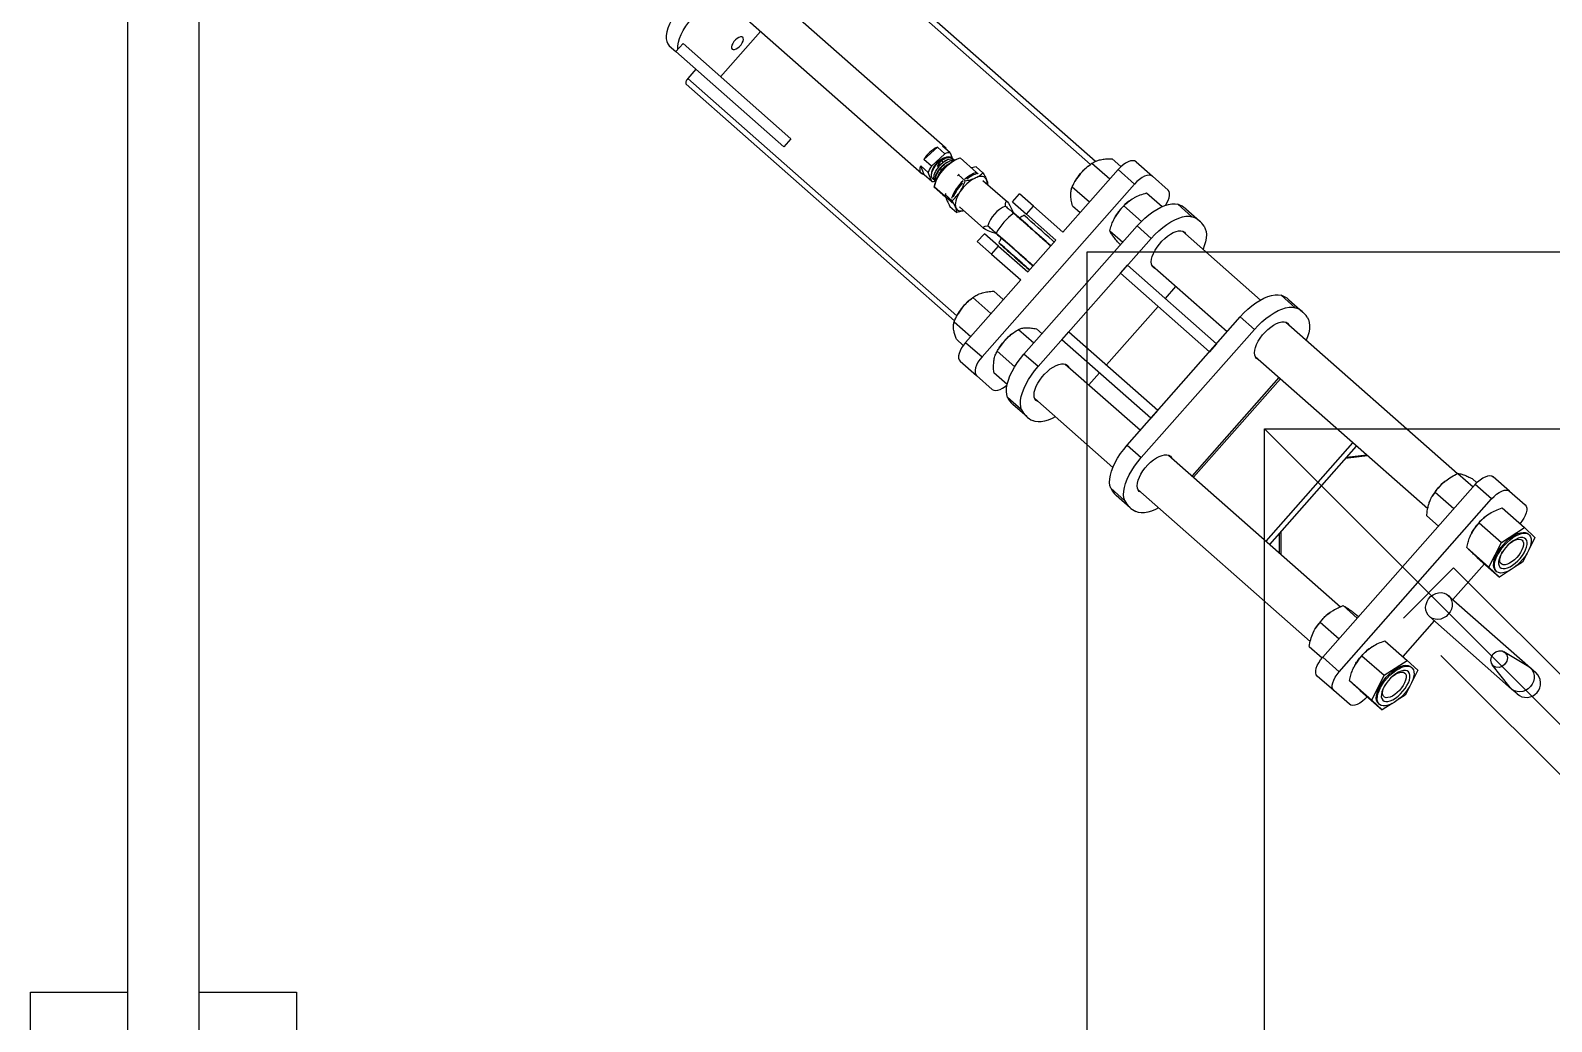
# Model space of a CAD drawing. Header units: millimetres. Extents: x 163705 to 1616509, y 81827 to 302547.
# Drawn here: x 223664 to 224522, y 154248 to 154808 of the extents above; entities that cross this region are included whole.
import ezdxf

# ---------------------------------------------------------------- set-up
doc = ezdxf.new("R2010")
doc.units = ezdxf.units.MM
doc.header["$LTSCALE"] = 10
doc.linetypes.add('ACAD_ISO02W100', pattern=[15, 12, -3])
doc.layers.add('1-虚线', color=8, linetype='ACAD_ISO02W100', lineweight=0)

# ---------------------------------------------------------------- blocks, each defined once
blk = doc.blocks.new('A$C82a19015')
blk.add_lwpolyline([(80, 55), (80, 0), (0, 0), (0, 150), (80, 150), (80, 95)])
blk.add_lwpolyline([(20, 95), (1020, 95), (1020, 55), (20, 55)], close=True)
blk = doc.blocks.new('G$C2612153E')
at = {"lineweight": 25}
for p, q in [((3844.08, 6179.88), (3840.74, 6176.1)), ((3688.85, 6018.99), (3822.35, 6170.36)), ((3691.63, 6017.6), (3825.53, 6169.44)), ((3840.74, 6176.1), (3787.03, 6115.2)), ((3845.24, 6172.13), (3791.53, 6111.23)), ((3830.78, 6164.81), (3825.53, 6169.44)), ((3845.24, 6172.13), (3840.74, 6176.1)), ((3852.03, 6128.43), (3826.53, 6150.92)), ((3771.83, 6037.48), (3861.2, 6138.83)), ((3876.2, 6125.6), (3786.83, 6024.25)), ((3791.53, 6111.23), (3787.03, 6115.2)), ((3777.13, 5942.2), (3911.03, 6094.03)), ((3778.77, 5939.52), (3912.35, 6090.99)), ((3767.47, 6031.77), (3771.22, 6036.03)), ((3767.47, 6031.77), (3772.5, 6033.78)), ((3771.22, 6036.03), (3776.25, 6038.04)), ((3776.25, 6038.04), (3772.5, 6033.78)), ((3776.17, 6032.06), (3779.92, 6036.31)), ((3776.17, 6032.06), (3783.09, 6024.41)), ((3779.92, 6036.31), (3786.84, 6028.67)), ((3756.12, 6021.1), (3764.29, 6030.36)), ((3760.02, 6024.2), (3756.61, 6020.33)), ((3758.59, 6023.93), (3757.35, 6023.59)), ((3759.33, 6024.9), (3758.44, 6023.89)), ((3759.9, 6025.54), (3759.33, 6024.9)), ((3760.02, 6024.2), (3759.78, 6024.19)), ((3764.29, 6030.38), (3759.9, 6025.54)), ((3760.73, 6023.92), (3760.02, 6024.2)), ((3764.29, 6030.36), (3764.29, 6030.38)), ((3768.01, 6030.13), (3768.99, 6031.24)), ((3779.25, 6026.06), (3778.24, 6025.57)), ((3786.84, 6028.67), (3783.09, 6024.41)), ((3783.68, 6021.45), (3787.43, 6025.7)), ((3666.06, 6015.82), (3657.89, 6006.56)), ((3678.38, 6017.95), (3674.97, 6014.09)), ((3688.32, 6019.25), (3680, 6009.81)), ((3692.66, 6017.05), (3692.83, 6016.95)), ((3740.89, 6002.4), (3753.07, 6016.21)), ((3753.42, 6021.56), (3750, 6017.69)), ((3755.54, 6020.46), (3755.16, 6020.03)), ((3755.54, 6020.46), (3756.12, 6021.1)), ((3756.07, 6020.4), (3755.54, 6020.46)), ((3756.12, 6021.1), (3756.93, 6020.95)), ((3771.22, 6016.82), (3767.8, 6012.95)), ((3771.22, 6016.82), (3770.71, 6017.34)), ((3771.57, 6016.39), (3771.22, 6016.82)), ((3780.74, 6015.76), (3772.57, 6006.5)), ((3779.71, 6019.2), (3779.57, 6019.05)), ((3783.68, 6021.45), (3780.23, 6020.08)), ((3780.99, 6020.66), (3780.45, 6020.04)), ((3780.73, 6015.85), (3780.75, 6015.77)), ((3780.75, 6015.78), (3780.74, 6015.76)), ((3657.89, 6006.56), (3650.09, 5997.72)), ((3676.67, 6012.74), (3668.51, 6003.48)), ((3711.92, 5981.65), (3676.67, 6012.74)), ((3701.91, 6008.7), (3692.88, 5998.45)), ((3701.33, 6009.45), (3701.88, 6008.74)), ((3772.57, 6006.5), (3772, 6005.85)), ((3775.8, 6006.8), (3772.39, 6002.92)), ((3775.8, 6006.8), (3775.2, 6009.48)), ((3766.01, 5917.49), (3668.51, 6003.48)), ((3726.51, 5998.19), (3711.92, 5981.65)), ((3733.5, 6006.12), (3726.51, 5998.19)), ((3726.51, 5998.19), (3731.01, 5994.22)), ((3731.01, 5994.22), (3738, 6002.15)), ((3733.5, 6006.12), (3738, 6002.15)), ((3742.35, 6000.21), (3738.26, 5995.71)), ((3768.07, 6002.98), (3755.89, 5989.18)), ((3771.75, 6005.58), (3772, 6005.85)), ((3638.63, 5981.13), (3645.63, 5989.07)), ((3659.64, 5996.78), (3653.03, 5989.28)), ((3671.68, 5994.93), (3662.95, 5985.03)), ((3672.13, 5994.67), (3672.82, 5994.26)), ((3705.56, 5996.86), (3700.8, 5991.46)), ((3731.01, 5994.22), (3716.42, 5977.68)), ((3738.26, 5995.71), (3738.34, 5995.65)), ((3634.56, 5978.09), (3641.56, 5986.03)), ((3684, 5982.87), (3676.35, 5974.19)), ((3681.32, 5986.76), (3681.46, 5986.58)), ((3756, 5986.27), (3749.01, 5978.35)), ((3753.51, 5974.38), (3760.5, 5982.31)), ((3756, 5986.27), (3760.5, 5982.31)), ((3606.07, 5929.66), (3644.91, 5973.7)), ((3662.97, 5971.88), (3669.97, 5979.82)), ((3662.97, 5971.88), (3735.35, 5908.05)), ((3669.97, 5979.82), (3742.35, 5915.99)), ((3684.28, 5972.66), (3681.57, 5969.59)), ((3734.42, 5961.81), (3716.42, 5977.68)), ((3717.67, 5976.59), (3717.54, 5976.81)), ((3720.1, 5975.2), (3719.72, 5974.78)), ((3749.01, 5978.35), (3734.42, 5961.81)), ((3753.51, 5974.38), (3738.92, 5957.84)), ((3749.01, 5978.35), (3753.51, 5974.38)), ((3664.41, 5956.51), (3627.08, 5914.17)), ((3633.83, 5908.22), (3678.16, 5958.49)), ((3678.16, 5958.49), (3682.66, 5954.52)), ((3774.17, 5926.75), (3738.92, 5957.84)), ((3682.66, 5954.52), (3638.33, 5904.25)), ((3753.73, 5952.41), (3749.95, 5948.12)), ((3764.48, 5952.61), (3755.89, 5942.88)), ((3767.52, 5950.99), (3767.83, 5950.81)), ((3659.45, 5937.27), (3652.7, 5943.22)), ((3777.71, 5941.46), (3768.87, 5931.43)), ((3776.33, 5943.31), (3776.7, 5942.83)), ((3594.3, 5930.86), (3587.3, 5922.92)), ((3696.95, 5904.2), (3663.95, 5933.3)), ((3739.62, 5931.44), (3733.14, 5924.1)), ((3780.2, 5930.11), (3775.82, 5925.14)), ((3583.23, 5919.88), (3590.23, 5927.82)), ((3618.64, 5921.61), (3611.64, 5913.67)), ((3618.64, 5921.61), (3691.01, 5857.78)), ((3671.33, 5875.14), (3715.66, 5925.41)), ((3720.16, 5921.44), (3675.83, 5871.18)), ((3715.66, 5925.41), (3720.16, 5921.44)), ((3732.9, 5926.54), (3731.79, 5925.29)), ((3753.68, 5923.47), (3744.93, 5913.55)), ((3747.82, 5928.12), (3747.82, 5928.12)), ((3756.32, 5920.62), (3756.43, 5920.48)), ((3774.17, 5926.75), (3766.01, 5917.49)), ((3507.86, 5818.3), (3593.58, 5915.5)), ((3611.64, 5913.67), (3684.01, 5849.84)), ((3735.35, 5908.05), (3742.35, 5915.99)), ((3778.56, 5916.6), (3770.39, 5907.34)), ((3638.33, 5904.25), (3633.83, 5908.22)), ((3682.58, 5865.22), (3719.91, 5907.56)), ((3761.02, 5910.61), (3753.27, 5901.82)), ((3762.59, 5898.5), (3770.39, 5907.34)), ((3613.08, 5898.3), (3527.47, 5801.23)), ((3708.2, 5894.28), (3701.45, 5900.23)), ((3739.41, 5890.36), (3700.57, 5846.32)), ((3752.06, 5888.58), (3745.06, 5880.64)), ((3747.57, 5885.06), (3754.57, 5893)), ((3656.09, 5835.19), (3600.59, 5884.13)), ((3656.87, 5836.07), (3601.37, 5885.02)), ((3675.83, 5871.18), (3671.33, 5875.14)), ((3691.01, 5857.78), (3684.01, 5849.84)), ((3564.54, 5843.26), (3620.04, 5794.31)), ((3582.78, 5752.06), (3668.58, 5849.35)), ((3569.68, 5834.94), (3557.21, 5834.94)), ((3557.77, 5835.59), (3568.95, 5835.59)), ((3562.66, 5841.13), (3618.16, 5792.19)), ((3703.23, 5834.79), (3696.23, 5826.86)), ((3688.08, 5832.15), (3602.59, 5735.22)), ((3700.73, 5830.37), (3693.73, 5822.43)), ((3505.05, 5818.92), (3498.6, 5811.6)), ((3480.21, 5805.09), (3488.37, 5814.35)), ((3490.82, 5802.01), (3498.99, 5811.27)), ((3498.99, 5811.27), (3596.49, 5725.28)), ((3518.86, 5812.76), (3509.42, 5802.07)), ((3515.03, 5815.54), (3515.14, 5815.48)), ((3472.41, 5796.25), (3480.21, 5805.09)), ((3490.82, 5802.01), (3588.32, 5716.02)), ((3523.65, 5807.98), (3523.66, 5807.96)), ((3485.89, 5796.22), (3474.83, 5783.68)), ((3495.1, 5792.81), (3495.14, 5792.79)), ((3528.09, 5799.78), (3521.06, 5791.8)), ((3523.52, 5792.95), (3521.88, 5791.08)), ((3612.71, 5786), (3611.15, 5798.38)), ((3611.88, 5797.73), (3613.27, 5786.64)), ((3480.3, 5790.26), (3469.24, 5777.72)), ((3469.24, 5777.72), (3474.83, 5783.68)), ((3474.83, 5783.68), (3488.81, 5776.66)), ((3499.87, 5789.2), (3488.81, 5776.66)), ((3503.64, 5785.29), (3503.69, 5785.23)), ((3472.87, 5772.11), (3469.24, 5777.72)), ((3472.36, 5779.33), (3472.83, 5779.86)), ((3488.81, 5776.66), (3497.19, 5763.68)), ((3508.25, 5776.22), (3497.19, 5763.68)), ((3477.63, 5764.75), (3474.74, 5769.21)), ((3519.54, 5748.39), (3499.39, 5766.17)), ((3482.35, 5762.37), (3477.63, 5764.75)), ((3491.6, 5757.73), (3485.7, 5760.69)), ((3497.19, 5763.68), (3491.6, 5757.73)), ((3493.6, 5761.54), (3493.14, 5761.01)), ((3481.06, 5704.76), (3521.89, 5751.06)), ((3578.81, 5752.62), (3572.98, 5746.01)), ((3589.87, 5749.49), (3590.14, 5749.33)), ((3533.89, 5740.48), (3493.06, 5694.17)), ((3592.18, 5747.93), (3582.83, 5737.33)), ((3551.7, 5720.03), (3531.54, 5737.81)), ((3602.66, 5735.09), (3595.09, 5726.51)), ((3555.3, 5724.11), (3544.24, 5711.57)), ((3560.88, 5730.08), (3549.82, 5717.54)), ((3574.86, 5723.07), (3563.8, 5710.52)), ((3570.1, 5726.67), (3570.14, 5726.65)), ((3588.32, 5716.02), (3596.49, 5725.28)), ((3599.76, 5726.95), (3597.47, 5724.36)), ((3481.88, 5705.54), (3494.74, 5715.64)), ((3544.24, 5711.57), (3549.82, 5717.54)), ((3549.82, 5717.54), (3563.8, 5710.52)), ((3578.64, 5719.15), (3578.69, 5719.08)), ((3592.71, 5705.87), (3600.87, 5715.13)), ((3502.14, 5709.11), (3493.73, 5695.09)), ((3547.87, 5705.96), (3544.24, 5711.57)), ((3547.36, 5713.19), (3547.83, 5713.72)), ((3563.8, 5710.52), (3572.19, 5697.55)), ((3583.25, 5710.09), (3572.19, 5697.55)), ((3592.71, 5705.87), (3584.91, 5697.03)), ((3478.32, 5701.66), (3481.06, 5704.76)), ((3552.64, 5698.59), (3549.75, 5703.06)), ((3557.36, 5696.22), (3552.64, 5698.59)), ((3572.19, 5697.55), (3566.61, 5691.58)), ((3493.06, 5694.17), (3490.32, 5691.07)), ((3566.61, 5691.58), (3560.71, 5694.54)), ((3568.6, 5695.4), (3568.14, 5694.87))]:
    blk.add_line(p, q, dxfattribs=at)
blk.add_line((1827.78, 4044.19), (3627.78, 5844.19))
for points in [[(3865.32, 6173.73), (3863.12, 6175.54), (3860.84, 6177.17), (3858.52, 6178.58), (3856.22, 6179.76), (3853.97, 6180.66), (3851.83, 6181.28), (3849.83, 6181.61), (3848.03, 6181.63), (3846.45, 6181.34), (3845.12, 6180.76), (3844.08, 6179.88)], [(3825.53, 6169.44), (3825.08, 6169.8), (3824.6, 6170.12), (3824.13, 6170.36), (3823.67, 6170.53), (3823.25, 6170.62), (3822.88, 6170.62), (3822.57, 6170.53), (3822.35, 6170.36)], [(3841.99, 6174.99), (3842.19, 6175.01), (3844, 6174.99), (3846, 6174.67), (3848.14, 6174.05), (3850.38, 6173.14), (3852.69, 6171.97), (3855.01, 6170.55), (3857.29, 6168.92), (3859.48, 6167.11)], [(3842.12, 6144.4), (3841.86, 6143.83), (3841.9, 6143.07), (3842.22, 6142.17), (3842.82, 6141.21), (3843.63, 6140.27), (3844.59, 6139.42), (3845.62, 6138.74), (3846.64, 6138.27), (3847.58, 6138.06), (3848.34, 6138.12), (3848.87, 6138.45), (3849.13, 6139.02), (3849.09, 6139.78), (3848.77, 6140.68), (3848.17, 6141.63), (3847.36, 6142.57), (3846.4, 6143.42), (3845.37, 6144.11), (3844.34, 6144.57), (3843.41, 6144.79), (3842.65, 6144.73), (3842.12, 6144.4)], [(3768.99, 6031.24), (3769.35, 6031.56), (3770.18, 6031.89), (3771.23, 6031.94), (3772.45, 6031.71), (3773.8, 6031.21), (3775.2, 6030.47), (3776.59, 6029.52), (3777.91, 6028.4), (3779.09, 6027.16), (3780.08, 6025.87), (3780.83, 6024.58), (3781.3, 6023.36), (3781.49, 6022.26), (3781.37, 6021.33), (3780.99, 6020.66)], [(3771.22, 6036.03), (3771.38, 6036.73), (3771.7, 6037.32), (3772.15, 6037.79), (3772.75, 6038.12), (3773.47, 6038.31), (3774.31, 6038.36), (3775.24, 6038.27), (3776.25, 6038.04)], [(3764.29, 6030.38), (3765.83, 6030.12), (3767.49, 6029.59), (3769.23, 6028.8), (3771.01, 6027.79), (3772.76, 6026.58), (3774.45, 6025.2), (3776.01, 6023.69), (3777.42, 6022.1), (3778.63, 6020.46), (3779.6, 6018.83), (3780.32, 6017.26), (3780.75, 6015.78)], [(3764.29, 6030.36), (3765.98, 6029.98), (3767.8, 6029.31), (3769.68, 6028.37), (3771.58, 6027.18), (3773.42, 6025.8), (3775.17, 6024.25), (3776.76, 6022.58), (3778.15, 6020.85), (3779.3, 6019.1), (3780.17, 6017.38), (3780.74, 6015.76)], [(3771.82, 6031.86), (3771.83, 6031.86), (3772.88, 6031.77), (3774.06, 6031.42), (3775.32, 6030.82), (3776.59, 6030.02), (3777.81, 6029.04), (3778.91, 6027.95), (3779.85, 6026.79), (3780.58, 6025.61), (3781.05, 6024.49), (3781.25, 6023.54)], [(3676.67, 6012.74), (3675.15, 6013.96), (3673.57, 6015), (3671.98, 6015.82), (3670.46, 6016.38), (3669.05, 6016.67), (3667.82, 6016.67), (3666.81, 6016.38), (3666.06, 6015.82)], [(3695.9, 6014.86), (3694.34, 6015.99), (3692.83, 6016.95)], [(3752.68, 6018.3), (3752, 6017.93), (3751.47, 6017.41), (3751.09, 6016.76), (3750.87, 6015.99), (3750.82, 6015.11), (3750.94, 6014.13), (3751, 6013.87)], [(3761.58, 6015.93), (3760.31, 6016.71), (3759.04, 6017.37), (3757.79, 6017.9), (3756.6, 6018.28), (3755.47, 6018.51), (3754.43, 6018.6), (3753.49, 6018.52), (3752.68, 6018.3)], [(3668.51, 6003.48), (3666.98, 6004.7), (3665.4, 6005.74), (3663.82, 6006.56), (3662.29, 6007.12), (3660.89, 6007.41), (3659.65, 6007.41), (3658.64, 6007.12), (3657.89, 6006.56)], [(3768.46, 6000.89), (3769.14, 6001.27), (3769.67, 6001.78), (3770.05, 6002.43), (3770.26, 6003.2), (3770.31, 6004.08), (3770.19, 6005.06), (3769.91, 6006.11), (3769.47, 6007.23)], [(3650.09, 5997.72), (3649.63, 5996.9), (3649.47, 5995.86), (3649.63, 5994.64), (3650.09, 5993.28), (3650.83, 5991.84), (3651.84, 5990.37), (3652.68, 5989.36)], [(3645.63, 5989.07), (3647.2, 5989.53), (3648.98, 5989.72), (3650.96, 5989.63), (3653.11, 5989.26), (3655.4, 5988.62), (3657.79, 5987.71), (3660.24, 5986.55), (3662.72, 5985.16), (3665.2, 5983.56), (3667.62, 5981.77), (3669.97, 5979.82)], [(3718.47, 5977.74), (3719.23, 5978.57), (3720.17, 5979.62), (3721.27, 5980.86), (3722.5, 5982.23), (3723.81, 5983.7), (3725.17, 5985.23), (3726.52, 5986.76), (3727.83, 5988.24), (3729.06, 5989.62), (3730.15, 5990.87), (3731.09, 5991.94), (3731.83, 5992.79), (3732.36, 5993.41), (3732.66, 5993.76), (3732.72, 5993.84), (3732.53, 5993.65), (3732.1, 5993.18), (3731.45, 5992.47), (3730.6, 5991.52), (3729.57, 5990.38), (3728.4, 5989.07), (3727.13, 5987.64), (3725.79, 5986.13), (3724.43, 5984.6), (3723.09, 5983.09), (3721.82, 5981.65), (3720.66, 5980.33), (3719.63, 5979.17), (3718.79, 5978.2), (3718.15, 5977.47), (3717.74, 5976.98), (3717.56, 5976.76), (3717.63, 5976.82), (3717.93, 5977.15), (3718.47, 5977.74)], [(3730.1, 5990.92), (3730.55, 5991.41), (3730.76, 5991.64), (3730.73, 5991.59), (3730.46, 5991.27), (3729.95, 5990.68), (3729.23, 5989.86), (3728.34, 5988.84), (3727.3, 5987.66), (3726.17, 5986.38), (3724.99, 5985.06), (3723.82, 5983.74), (3722.71, 5982.49), (3721.71, 5981.37), (3720.85, 5980.42), (3720.18, 5979.68), (3719.73, 5979.18), (3719.51, 5978.96), (3719.54, 5979.01), (3719.82, 5979.33), (3720.33, 5979.92), (3721.05, 5980.74), (3721.94, 5981.76), (3722.98, 5982.94), (3724.11, 5984.21), (3725.29, 5985.54), (3726.46, 5986.86), (3727.57, 5988.1), (3728.57, 5989.23), (3729.43, 5990.18), (3730.1, 5990.92)], [(3719.75, 5974.75), (3720.81, 5975.94), (3722.17, 5977.45), (3723.63, 5979.09), (3725.17, 5980.82), (3726.76, 5982.6), (3728.36, 5984.41), (3729.93, 5986.18), (3731.45, 5987.9), (3732.89, 5989.53), (3734.2, 5991.02), (3735.37, 5992.35), (3736.36, 5993.49), (3737.16, 5994.41), (3737.75, 5995.09), (3738.12, 5995.53), (3738.26, 5995.71), (3738.17, 5995.62), (3737.84, 5995.28), (3737.29, 5994.68), (3736.53, 5993.84), (3735.57, 5992.77), (3735.52, 5992.72)], [(3638.63, 5981.13), (3640.2, 5981.6), (3641.98, 5981.79), (3643.96, 5981.7), (3646.11, 5981.32), (3648.4, 5980.68), (3650.79, 5979.77), (3653.24, 5978.62), (3655.72, 5977.23), (3658.2, 5975.62), (3660.62, 5973.83), (3662.97, 5971.88)], [(3634.7, 5962.12), (3633.77, 5963.9), (3632.84, 5966.07), (3632.19, 5968.15), (3631.83, 5970.09), (3631.76, 5971.89), (3632, 5973.5), (3632.53, 5974.91)], [(3643.31, 5971.89), (3643.38, 5972.07), (3643.93, 5972.96), (3644.74, 5973.61), (3645.81, 5974.01), (3647.09, 5974.14), (3648.56, 5973.99), (3650.17, 5973.58), (3651.89, 5972.91), (3653.66, 5972.01), (3655.43, 5970.89), (3657.16, 5969.59), (3658.8, 5968.14), (3660.31, 5966.59), (3661.64, 5964.97), (3662.76, 5963.33), (3663.63, 5961.71), (3664.24, 5960.16), (3664.57, 5958.72), (3664.6, 5957.43), (3664.35, 5956.32), (3663.8, 5955.43)], [(3663.8, 5955.43), (3662.99, 5954.78), (3662.81, 5954.69)], [(3594.3, 5930.86), (3595.86, 5931.33), (3597.65, 5931.52), (3599.63, 5931.43), (3601.78, 5931.06), (3604.07, 5930.41), (3606.45, 5929.5), (3608.91, 5928.35), (3611.39, 5926.96), (3613.86, 5925.35), (3616.29, 5923.56), (3618.64, 5921.61)], [(3587.3, 5922.92), (3588.86, 5923.39), (3590.65, 5923.58), (3592.63, 5923.49), (3594.78, 5923.12), (3597.07, 5922.47), (3599.45, 5921.57), (3601.91, 5920.41), (3604.39, 5919.02), (3606.86, 5917.42), (3609.29, 5915.63), (3611.64, 5913.67)], [(3778.56, 5916.6), (3779.02, 5917.42), (3779.18, 5918.46), (3779.02, 5919.68), (3778.56, 5921.04), (3777.82, 5922.48), (3776.81, 5923.95), (3775.58, 5925.4), (3774.17, 5926.75)], [(3583.37, 5903.92), (3582.44, 5905.69), (3581.5, 5907.86), (3580.85, 5909.94), (3580.49, 5911.89), (3580.43, 5913.68), (3580.67, 5915.29), (3581.2, 5916.7)], [(3591.98, 5913.68), (3592.05, 5913.86), (3592.59, 5914.76), (3593.41, 5915.41), (3594.47, 5915.8), (3595.76, 5915.93), (3597.23, 5915.78), (3598.84, 5915.37), (3600.55, 5914.71), (3602.32, 5913.8), (3604.1, 5912.68), (3605.83, 5911.38), (3607.47, 5909.94), (3608.97, 5908.38), (3610.31, 5906.76), (3611.42, 5905.12), (3612.3, 5903.5), (3612.91, 5901.95), (3613.24, 5900.51), (3613.27, 5899.22), (3613.01, 5898.12), (3612.47, 5897.23)], [(3742.35, 5915.99), (3744.58, 5913.9), (3746.66, 5911.72), (3748.56, 5909.46), (3750.25, 5907.18), (3751.7, 5904.89), (3752.9, 5902.63), (3753.82, 5900.44), (3754.46, 5898.36), (3754.8, 5896.4), (3754.83, 5894.61), (3754.57, 5893)], [(3770.39, 5907.34), (3770.85, 5908.16), (3771.01, 5909.2), (3770.86, 5910.42), (3770.4, 5911.78), (3769.65, 5913.22), (3768.64, 5914.69), (3767.41, 5916.14), (3766.01, 5917.49)], [(3718.31, 5905.75), (3718.38, 5905.93), (3718.93, 5906.82)], [(3718.93, 5906.82), (3719.74, 5907.47), (3720.81, 5907.86), (3722.09, 5907.99), (3723.56, 5907.85), (3725.17, 5907.44), (3726.89, 5906.77), (3728.66, 5905.86), (3730.43, 5904.75), (3732.16, 5903.45), (3733.8, 5902), (3735.31, 5900.44), (3736.64, 5898.82), (3737.76, 5897.18), (3738.63, 5895.57), (3739.24, 5894.02), (3739.57, 5892.58), (3739.6, 5891.29), (3739.35, 5890.18), (3738.8, 5889.29), (3737.99, 5888.64), (3737.81, 5888.55)], [(3735.35, 5908.05), (3737.58, 5905.97), (3739.66, 5903.78), (3741.56, 5901.53), (3743.25, 5899.24), (3744.7, 5896.95), (3745.9, 5894.69), (3746.82, 5892.51), (3747.46, 5890.42), (3747.8, 5888.46), (3747.83, 5886.67), (3747.57, 5885.06)], [(3612.47, 5897.23), (3611.65, 5896.58), (3611.48, 5896.49)], [(3753.97, 5900.03), (3755.08, 5899.32), (3756.67, 5898.5), (3758.19, 5897.94), (3759.6, 5897.66), (3760.83, 5897.66), (3761.84, 5897.94), (3762.59, 5898.5)], [(3742.15, 5878.23), (3740.82, 5877.53), (3739.26, 5877.09), (3737.47, 5876.93), (3735.49, 5877.04), (3733.35, 5877.43), (3731.08, 5878.08), (3729.2, 5878.78)], [(3691.01, 5857.78), (3693.24, 5855.7), (3695.32, 5853.51), (3697.22, 5851.26), (3698.91, 5848.97), (3700.37, 5846.68), (3701.57, 5844.43), (3702.49, 5842.24), (3703.13, 5840.15), (3703.47, 5838.19), (3703.5, 5836.4), (3703.23, 5834.79)], [(3666.98, 5847.54), (3667.05, 5847.72), (3667.59, 5848.61)], [(3667.59, 5848.61), (3668.41, 5849.26), (3669.47, 5849.66), (3670.76, 5849.79), (3672.23, 5849.64), (3673.84, 5849.23), (3675.55, 5848.56), (3677.32, 5847.66), (3679.1, 5846.54), (3680.83, 5845.24), (3682.47, 5843.79), (3683.97, 5842.24), (3685.31, 5840.62), (3686.42, 5838.98), (3687.3, 5837.36), (3687.91, 5835.81), (3688.24, 5834.37), (3688.27, 5833.08), (3688.01, 5831.97), (3687.47, 5831.08), (3686.65, 5830.43), (3686.48, 5830.34)], [(3684.01, 5849.84), (3686.24, 5847.76), (3688.32, 5845.57), (3690.22, 5843.32), (3691.91, 5841.03), (3693.37, 5838.74), (3694.57, 5836.49), (3695.49, 5834.3), (3696.13, 5832.21), (3696.47, 5830.26), (3696.5, 5828.46), (3696.23, 5826.86)], [(3690.82, 5820.02), (3689.49, 5819.32), (3687.92, 5818.88), (3686.13, 5818.72), (3684.16, 5818.83), (3682.02, 5819.22), (3679.74, 5819.87), (3677.87, 5820.58)], [(3488.37, 5814.35), (3489.13, 5814.91), (3490.14, 5815.19), (3491.37, 5815.19), (3492.77, 5814.91), (3494.3, 5814.35), (3495.88, 5813.53), (3497.47, 5812.49), (3498.99, 5811.27)], [(3480.21, 5805.09), (3480.96, 5805.65), (3481.97, 5805.93), (3483.2, 5805.93), (3484.61, 5805.65), (3486.13, 5805.09), (3487.72, 5804.27), (3489.3, 5803.23), (3490.82, 5802.01)], [(3476.79, 5786.1), (3475.39, 5787.45), (3474.16, 5788.9), (3473.15, 5790.37), (3472.4, 5791.81), (3471.94, 5793.17), (3471.79, 5794.39), (3471.95, 5795.43), (3472.41, 5796.25)], [(3471.58, 5775.79), (3471.51, 5777.12), (3471.74, 5778.27), (3472.25, 5779.21), (3473.04, 5779.91), (3474.08, 5780.37), (3475.34, 5780.56), (3476.79, 5780.48), (3478.4, 5780.13), (3480.12, 5779.53), (3481.91, 5778.68), (3483.72, 5777.61), (3485.51, 5776.36), (3487.22, 5774.94), (3488.82, 5773.39), (3490.26, 5771.77), (3491.5, 5770.1), (3492.52, 5768.44), (3493.29, 5766.82), (3493.78, 5765.28), (3493.99, 5763.88), (3493.91, 5762.63), (3493.54, 5761.58), (3492.89, 5760.76), (3491.97, 5760.18), (3490.82, 5759.85), (3489.46, 5759.8), (3487.92, 5760.01), (3486.25, 5760.49), (3484.49, 5761.21), (3482.69, 5762.17), (3480.88, 5763.34), (3479.13, 5764.68), (3477.46, 5766.17), (3475.94, 5767.76), (3474.59, 5769.41), (3473.46, 5771.08), (3472.56, 5772.73), (3471.93, 5774.31), (3471.58, 5775.79)], [(3472.83, 5779.86), (3473.51, 5780.44), (3474.54, 5780.89), (3475.81, 5781.08), (3477.26, 5781.01), (3478.87, 5780.66), (3480.59, 5780.06), (3482.38, 5779.21), (3484.19, 5778.14), (3485.97, 5776.88), (3487.69, 5775.47), (3489.28, 5773.92), (3490.72, 5772.3), (3491.97, 5770.63), (3492.99, 5768.97), (3493.76, 5767.34), (3494.25, 5765.81), (3494.46, 5764.4), (3494.38, 5763.16), (3494, 5762.11), (3493.6, 5761.54)], [(3474.04, 5774.55), (3474.37, 5773.22), (3474.99, 5771.79), (3475.87, 5770.31), (3476.99, 5768.82), (3478.3, 5767.37), (3479.77, 5766.02), (3481.33, 5764.82), (3482.95, 5763.79), (3484.56, 5762.98), (3486.1, 5762.42), (3487.54, 5762.12), (3488.81, 5762.1), (3489.87, 5762.35), (3490.69, 5762.86), (3491.24, 5763.63), (3491.5, 5764.62), (3491.46, 5765.8), (3491.13, 5767.12), (3490.51, 5768.55), (3489.63, 5770.04), (3488.51, 5771.53), (3487.2, 5772.98), (3485.73, 5774.32), (3484.17, 5775.53), (3482.55, 5776.56), (3480.94, 5777.36), (3479.4, 5777.93), (3477.96, 5778.23), (3476.69, 5778.25), (3475.63, 5778), (3474.81, 5777.48), (3474.26, 5776.72), (3474, 5775.73), (3474.04, 5774.55)], [(3476.19, 5774.51), (3476.17, 5775.57), (3476.44, 5776.43), (3477, 5777.07), (3477.82, 5777.46), (3478.87, 5777.58), (3480.11, 5777.43), (3481.47, 5777), (3482.92, 5776.33), (3483.43, 5776.04)], [(3488.49, 5771.58), (3489.27, 5770.46), (3490, 5769.13), (3490.46, 5767.87), (3490.63, 5766.73), (3490.5, 5765.76), (3490.08, 5765), (3489.39, 5764.48), (3488.45, 5764.23), (3487.3, 5764.25), (3485.99, 5764.54), (3484.58, 5765.09), (3483.12, 5765.88), (3481.67, 5766.87), (3480.28, 5768.03), (3479.03, 5769.3), (3477.95, 5770.64), (3477.1, 5771.99), (3476.5, 5773.3), (3476.19, 5774.51)], [(3523.23, 5740.48), (3522.04, 5741.74), (3521.14, 5743.19), (3520.55, 5744.76), (3520.3, 5746.37), (3520.4, 5747.96), (3520.86, 5749.45), (3521.65, 5750.76), (3522.73, 5751.84), (3524.05, 5752.64), (3525.54, 5753.12), (3527.15, 5753.25), (3528.8, 5753.03), (3530.4, 5752.47), (3531.88, 5751.6), (3533.18, 5750.45), (3534.23, 5749.09), (3534.98, 5747.57), (3535.41, 5745.97), (3535.48, 5744.36), (3535.19, 5742.81), (3534.57, 5741.4), (3533.63, 5740.2), (3532.42, 5739.25), (3531.01, 5738.61), (3529.44, 5738.31), (3527.81, 5738.35), (3526.18, 5738.74), (3524.62, 5739.46), (3523.23, 5740.48)], [(3596.49, 5725.28), (3597.89, 5723.92), (3599.12, 5722.48), (3600.13, 5721.01), (3600.88, 5719.57), (3601.34, 5718.21), (3601.49, 5716.99), (3601.34, 5715.95), (3600.87, 5715.13)], [(3500.89, 5715.15), (3502.1, 5713.63), (3502.69, 5711.84), (3502.55, 5710.05), (3501.72, 5708.53), (3500.32, 5707.52), (3498.56, 5707.16), (3496.71, 5707.52), (3495.05, 5708.53), (3493.84, 5710.05), (3493.26, 5711.84), (3493.39, 5713.63), (3494.22, 5715.15), (3495.62, 5716.16), (3497.38, 5716.52), (3499.23, 5716.16), (3500.89, 5715.15)], [(3547.83, 5713.72), (3548.5, 5714.29), (3549.54, 5714.75), (3550.8, 5714.94), (3552.25, 5714.86), (3553.86, 5714.52), (3555.58, 5713.92), (3557.37, 5713.07), (3559.18, 5712.01), (3560.96, 5710.75), (3562.68, 5709.33), (3564.28, 5707.79), (3565.72, 5706.16), (3566.97, 5704.49), (3567.99, 5702.83), (3568.76, 5701.21), (3569.25, 5699.67), (3569.46, 5698.27), (3569.38, 5697.02), (3569.01, 5695.97), (3568.6, 5695.4)], [(3588.32, 5716.02), (3589.73, 5714.66), (3590.96, 5713.22), (3591.97, 5711.75), (3592.71, 5710.31), (3593.17, 5708.95), (3593.33, 5707.73), (3593.17, 5706.69), (3592.71, 5705.87)], [(3546.58, 5709.64), (3546.51, 5710.97), (3546.74, 5712.12), (3547.25, 5713.06), (3548.04, 5713.77), (3549.07, 5714.22), (3550.33, 5714.41), (3551.79, 5714.33), (3553.39, 5713.99), (3555.11, 5713.39), (3556.9, 5712.54), (3558.71, 5711.48), (3560.5, 5710.22), (3562.21, 5708.8), (3563.81, 5707.26), (3565.25, 5705.63), (3566.5, 5703.97), (3567.52, 5702.3), (3568.29, 5700.68), (3568.78, 5699.15), (3568.99, 5697.74), (3568.91, 5696.49), (3568.54, 5695.44), (3567.89, 5694.62), (3566.98, 5694.03), (3565.82, 5693.71), (3564.46, 5693.65), (3562.93, 5693.87), (3561.26, 5694.34), (3559.5, 5695.07), (3557.69, 5696.02), (3555.89, 5697.19), (3554.13, 5698.53), (3552.47, 5700.02), (3550.95, 5701.61), (3549.6, 5703.26), (3548.46, 5704.93), (3547.56, 5706.58), (3546.93, 5708.16), (3546.58, 5709.64)], [(3549.04, 5708.4), (3549.37, 5707.07), (3549.99, 5705.64), (3550.88, 5704.16), (3551.99, 5702.67), (3553.31, 5701.22), (3554.77, 5699.87), (3556.34, 5698.67), (3557.96, 5697.64), (3559.56, 5696.84), (3561.11, 5696.27), (3562.54, 5695.98), (3563.81, 5695.95), (3564.87, 5696.21), (3565.69, 5696.72), (3566.24, 5697.49), (3566.5, 5698.48), (3566.46, 5699.66), (3566.13, 5700.99), (3565.51, 5702.42), (3564.62, 5703.9), (3563.51, 5705.39), (3562.19, 5706.84), (3560.73, 5708.19), (3559.16, 5709.39), (3557.54, 5710.42), (3555.94, 5711.22), (3554.39, 5711.78), (3552.96, 5712.08), (3551.69, 5712.11), (3550.63, 5711.85), (3549.81, 5711.34), (3549.26, 5710.57), (3549, 5709.58), (3549.04, 5708.4)], [(3551.19, 5708.36), (3551.17, 5709.42), (3551.44, 5710.29), (3552, 5710.93), (3552.82, 5711.32), (3553.87, 5711.44), (3555.1, 5711.28), (3556.47, 5710.86), (3557.91, 5710.19), (3558.43, 5709.9)], [(3563.49, 5705.44), (3564.27, 5704.33), (3565, 5702.99), (3565.46, 5701.73), (3565.63, 5700.59), (3565.5, 5699.62), (3565.08, 5698.86), (3564.39, 5698.34), (3563.45, 5698.09), (3562.3, 5698.1), (3561, 5698.39), (3559.58, 5698.94), (3558.12, 5699.73), (3556.67, 5700.72), (3555.29, 5701.88), (3554.03, 5703.15), (3552.96, 5704.49), (3552.1, 5705.85), (3551.51, 5707.15), (3551.19, 5708.36)], [(3482.39, 5694.17), (3481.21, 5695.44), (3480.3, 5696.89), (3479.71, 5698.46), (3479.46, 5700.07), (3479.57, 5701.66), (3480.03, 5703.15), (3480.81, 5704.46), (3481.88, 5705.54)], [(3584.91, 5697.03), (3584.16, 5696.47), (3583.15, 5696.18), (3581.91, 5696.18), (3580.51, 5696.47), (3578.99, 5697.03), (3577.4, 5697.85), (3575.82, 5698.89), (3574.29, 5700.11)], [(3493.73, 5695.09), (3492.8, 5693.9), (3491.59, 5692.95), (3490.17, 5692.31), (3488.61, 5692.01), (3486.97, 5692.05), (3485.34, 5692.44), (3483.79, 5693.16), (3482.39, 5694.17)]]:
    blk.add_lwpolyline(points, dxfattribs=at)
for points in [[(1727.78, 5944.19), (3727.78, 5944.19), (3727.78, 3944.19), (1727.78, 3944.19)], [(1827.78, 5844.19), (3627.78, 5844.19), (3627.78, 4044.19), (1827.78, 4044.19)]]:
    blk.add_lwpolyline(points, close=True)
for centre, radius, start, end in [((3768.16, 6019.83), 14.61, 56.79825, 72.74159), ((3770.18, 6020.52), 18.54, 26.04257, 58.334), ((3772.68, 6031.37), 5.22, 175.5242, 197.83645), ((3777.61, 6021.8), 6.08, 356.77066, 25.51203), ((3784.96, 6025.89), 2.47, 281.55958, 355.62117), ((3677.1, 5990.54), 30.74, 37.9681, 52.29021), ((3749.71, 5997.44), 24.65, 42.54643, 70.64482), ((3749.82, 5997.72), 23.69, 44.80965, 68.3816), ((3749.49, 5997.04), 22.43, 27.00513, 57.37144), ((3755.66, 6001.19), 17.73, 17.42479, 42.53209), ((3757.1, 6002.03), 15.38, 14.39424, 40.34454), ((3737.2, 5983.11), 17.87, 23.58422, 73.22687), ((3766.7, 6005.86), 5.27, 262.39246, 289.48667), ((3651.04, 5977.58), 12.7, 115.18593, 138.28273), ((3657.15, 5967.95), 30.62, 45.49025, 59.23325), ((3658.31, 5968.93), 29.12, 37.77099, 45.75825), ((2845.98, 6765.03), 1178.25, 317.87229, 319.23223), ((2999.78, 6628.18), 972.24, 317.80753, 319.17735), ((3721.49, 5965.29), 34.6, 35.88726, 60.92383), ((3643.85, 5969.92), 12.36, 114.92063, 156.2041), ((2822.87, 6785.4), 1224.15, 317.89977, 319.20643), ((3048.88, 6584.64), 924.7, 317.82543, 319.15809), ((3714.48, 5981.15), 26.25, 315.73374, 318.63425), ((3752.65, 5925.2), 29.77, 49.76047, 59.34147), ((3752.47, 5924.74), 30.23, 37.88337, 50.06523), ((3599.71, 5919.37), 12.7, 115.18593, 138.28273), ((3592.51, 5911.71), 12.36, 114.92063, 156.2041), ((3732.23, 5901.86), 30.54, 37.90055, 60.14263), ((3742.54, 5896.9), 12.64, 318.84611, 342.04674), ((3735.79, 5888.83), 12.36, 300.97666, 342.26013), ((3691.21, 5838.69), 12.64, 318.84611, 342.04674), ((3684.46, 5830.62), 12.36, 300.97666, 342.26013), ((3499.65, 5789.36), 30.37, 35.88138, 59.32549), ((3479.85, 5766.86), 30.09, 37.77328, 62.69155), ((3574.45, 5722.96), 30.69, 39.29883, 59.24587), ((3554.86, 5700.72), 30.09, 37.77174, 62.71341), ((3484.32, 5696.37), 8, 138.59038, 318.59038)]:
    blk.add_arc(centre, radius, start, end, dxfattribs=at)
at = {"lineweight": 25, "extrusion": (0, 0, -1)}
for centre, major_axis, ratio, start_param, end_param in [((3776.56, 6027.73), (4.95, -6.48), 0.002387, 4.581581, 5.112192), ((3771.92, 6022.46), (-8.63, 0.28), 0.807957, 2.028849, 2.559462), ((3738.29, 5984.33), (-3.24, -18.42), 0.137711, 2.2041, 3.649568), ((3738.29, 5984.33), (-17.85, -5.46), 0.132278, 2.637643, 4.056715)]:
    blk.add_ellipse(centre, major_axis=major_axis, ratio=ratio, start_param=start_param, end_param=end_param, dxfattribs=at)
at = {"lineweight": 25}
for points, knots in [([(3757.35, 6023.59), (3757.04, 6023.46), (3755.88, 6022.97), (3754.46, 6022.16), (3753.42, 6021.56)], [0, 0, 0, 0, 1.189248, 4.427028, 4.427028, 4.427028, 4.427028]), ([(3767.61, 6029.52), (3767.79, 6029.64), (3768.24, 6029.93), (3769.35, 6029.96), (3770.78, 6029.64), (3772.37, 6028.93), (3774.01, 6027.9), (3775.59, 6026.59), (3776.8, 6025.32), (3777.83, 6024), (3778.67, 6022.63), (3779.25, 6021.13), (3779.46, 6020.03), (3779.34, 6019.56), (3779.31, 6019.44)], [0, 0, 0, 0, 1.158555, 2.794982, 4.447438, 6.064362, 7.697677, 9.350785, 10.970516, 11.876467, 13.526201, 15.169184, 16.780534, 17.319218, 17.319218, 17.319218, 17.319218]), ([(3779.15, 6019.56), (3779.19, 6019.79), (3779.3, 6020.52), (3778.7, 6022.18), (3777.46, 6024.26), (3775.66, 6026.29), (3773.56, 6028.01), (3771.38, 6029.24), (3769.43, 6029.8), (3768.14, 6029.86), (3767.77, 6029.53), (3767.7, 6029.47)], [0, 0, 0, 0, 0.987848, 3.175732, 5.36358, 7.551557, 9.739402, 11.927399, 14.115251, 16.30319, 16.801159, 16.801159, 16.801159, 16.801159]), ([(3779.55, 6019.07), (3779.78, 6019.43), (3780.25, 6020.17), (3780.05, 6021.92), (3779.19, 6023.96), (3777.69, 6026.06), (3775.75, 6027.99), (3773.59, 6029.54), (3771.46, 6030.54), (3769.62, 6030.87), (3768.27, 6030.58), (3767.92, 6029.91), (3767.76, 6029.6)], [0, 0, 0, 0, 1.882605, 3.89037, 5.897999, 7.905719, 9.913357, 11.92098, 13.928715, 15.93634, 17.944105, 19.643059, 19.643059, 19.643059, 19.643059]), ([(3769.09, 6028.77), (3769.37, 6028.72), (3770.11, 6028.58), (3771.5, 6027.93), (3773.14, 6026.91), (3774.71, 6025.6), (3775.93, 6024.33), (3776.94, 6023.01), (3777.55, 6022.12), (3777.76, 6021.58), (3777.77, 6021.54)], [0, 0, 0, 0, 1.120154, 2.968272, 4.835125, 6.724601, 8.575929, 9.611416, 11.497036, 11.631451, 11.631451, 11.631451, 11.631451]), ([(3772.02, 6027.59), (3772.08, 6027.55), (3772.21, 6027.48), (3772.31, 6027.42), (3772.36, 6027.39)], [0, 0, 0, 0, 0.1939357, 0.388657, 0.388657, 0.388657, 0.388657]), ([(3776.2, 6023.95), (3775.9, 6024.32), (3775.24, 6025.14), (3773.99, 6026.27), (3772.98, 6027.05), (3772.44, 6027.33), (3772.37, 6027.37)], [0, 0, 0, 0, 1.424988, 3.15946, 4.898344, 5.160346, 5.160346, 5.160346, 5.160346]), ([(3772.9, 6028.58), (3772.96, 6028.55), (3773.09, 6028.47), (3773.18, 6028.41), (3773.23, 6028.39)], [0, 0, 0, 0, 0.1938831, 0.3886571, 0.3886571, 0.3886571, 0.3886571]), ([(3777.05, 6024.95), (3776.97, 6025.08), (3776.56, 6025.65), (3775.6, 6026.61), (3774.38, 6027.67), (3773.57, 6028.15), (3773.24, 6028.36)], [0, 0, 0, 0, 0.466664, 2.171684, 3.911861, 5.150817, 5.150817, 5.150817, 5.150817]), ([(3776.2, 6023.97), (3776.25, 6023.91), (3776.34, 6023.79), (3776.41, 6023.69), (3776.45, 6023.64)], [0, 0, 0, 0, 0.2032636, 0.4060216, 0.4060216, 0.4060216, 0.4060216]), ([(3777.08, 6024.96), (3777.12, 6024.9), (3777.22, 6024.78), (3777.29, 6024.68), (3777.33, 6024.64)], [0, 0, 0, 0, 0.2032956, 0.4060216, 0.4060216, 0.4060216, 0.4060216]), ([(3778.5, 6025.22), (3778.85, 6024.69), (3779.55, 6023.63), (3780.14, 6022.1), (3780.32, 6020.76), (3780.16, 6019.77), (3779.79, 6019.38), (3779.66, 6019.24)], [0, 0, 0, 0, 1.445255, 2.884596, 4.296225, 5.740106, 6.551939, 6.551939, 6.551939, 6.551939]), ([(3780.05, 6019.82), (3780.29, 6019.99), (3780.9, 6020.43), (3781.11, 6021.8), (3780.68, 6023.66), (3779.87, 6025.17), (3779.32, 6025.96), (3779.25, 6026.06)], [0, 0, 0, 0, 1.18323, 3.027754, 4.872372, 6.716897, 6.988927, 6.988927, 6.988927, 6.988927]), ([(3678.38, 6017.95), (3679.13, 6018.21), (3680.64, 6018.73), (3682.57, 6019.24), (3683.67, 6019.41), (3684.13, 6019.49)], [0, 0, 0, 0, 2.172971, 4.364367, 5.965566, 5.965566, 5.965566, 5.965566]), ([(3684.13, 6019.49), (3684.73, 6019.54), (3685.93, 6019.65), (3687.28, 6019.51), (3688.02, 6019.32), (3688.32, 6019.25)], [0, 0, 0, 0, 1.559344, 3.139908, 4.227369, 4.227369, 4.227369, 4.227369]), ([(3688.32, 6019.25), (3689.65, 6018.64), (3692.32, 6017.41), (3694.7, 6015.71), (3695.9, 6014.86)], [0, 0, 0, 0, 4.347425, 8.774559, 8.774559, 8.774559, 8.774559]), ([(3695.9, 6014.86), (3696.06, 6014.73), (3697.27, 6013.78), (3699.4, 6011.8), (3701.07, 6009.74), (3701.91, 6008.7)], [0, 0, 0, 0, 0.605054, 4.581181, 8.63085, 8.63085, 8.63085, 8.63085]), ([(3750, 6017.69), (3750.55, 6017.73), (3751.3, 6017.78), (3752.39, 6018.19), (3752.68, 6018.3)], [0, 0, 0, 0, 2.01995, 2.761885, 2.761885, 2.761885, 2.761885]), ([(3750.98, 6013.84), (3750.86, 6014.18), (3750.42, 6015.37), (3750.18, 6016.72), (3750, 6017.69)], [0, 0, 0, 0, 1.125982, 3.972881, 3.972881, 3.972881, 3.972881]), ([(3752.68, 6018.3), (3753.58, 6018.71), (3754.79, 6019.27), (3756.24, 6020.11), (3756.61, 6020.33)], [0, 0, 0, 0, 3.286243, 4.426223, 4.426223, 4.426223, 4.426223]), ([(3756.61, 6020.33), (3757.34, 6019.53), (3758.82, 6017.92), (3760.66, 6016.6), (3761.58, 6015.93)], [0, 0, 0, 0, 3.297811, 6.656086, 6.656086, 6.656086, 6.656086]), ([(3761.58, 6015.93), (3761.71, 6015.84), (3762.72, 6015.19), (3764.75, 6014.09), (3766.78, 6013.33), (3767.8, 6012.95)], [0, 0, 0, 0, 0.484837, 3.671201, 6.9165, 6.9165, 6.9165, 6.9165]), ([(3701.91, 6008.7), (3702.43, 6007.98), (3703.47, 6006.54), (3704.17, 6004.63), (3704.52, 6003.66)], [0, 0, 0, 0, 2.821376, 5.694482, 5.694482, 5.694482, 5.694482]), ([(3767.8, 6012.95), (3768, 6011.94), (3768.4, 6009.89), (3769.11, 6008.12), (3769.47, 6007.23)], [0, 0, 0, 0, 2.959473, 5.973208, 5.973208, 5.973208, 5.973208]), ([(3769.47, 6007.23), (3769.52, 6007.11), (3769.94, 6006.22), (3770.85, 6004.67), (3771.87, 6003.51), (3772.39, 6002.92)], [0, 0, 0, 0, 0.36603, 2.771595, 5.221653, 5.221653, 5.221653, 5.221653]), ([(3704.52, 6003.66), (3704.56, 6003.52), (3704.88, 6002.45), (3705.33, 6000.25), (3705.48, 5998), (3705.56, 5996.86)], [0, 0, 0, 0, 0.483875, 3.663672, 6.902281, 6.902281, 6.902281, 6.902281]), ([(3738.31, 5995.53), (3739.05, 5996.39), (3740.54, 5998.11), (3741.75, 5999.51), (3742.35, 6000.21)], [0, 0, 0, 0, 3.08892, 6.187569, 6.187569, 6.187569, 6.187569]), ([(3768.46, 6000.89), (3768.17, 6000.78), (3767.08, 6000.37), (3766.33, 6000.32), (3765.78, 6000.28)], [0, 0, 0, 0, 0.741935, 2.761885, 2.761885, 2.761885, 2.761885]), ([(3772.39, 6002.92), (3772.01, 6002.7), (3770.57, 6001.86), (3769.36, 6001.3), (3768.46, 6000.89)], [0, 0, 0, 0, 1.13998, 4.426223, 4.426223, 4.426223, 4.426223]), ([(3659.64, 5996.78), (3660.84, 5996.87), (3663.25, 5997.07), (3665.37, 5996.85), (3666.44, 5996.74)], [0, 0, 0, 0, 3.377568, 6.817063, 6.817063, 6.817063, 6.817063]), ([(3666.44, 5996.74), (3666.58, 5996.72), (3667.66, 5996.54), (3669.52, 5996.04), (3670.96, 5995.3), (3671.68, 5994.93)], [0, 0, 0, 0, 0.390613, 2.957533, 5.57193, 5.57193, 5.57193, 5.57193]), ([(3671.68, 5994.93), (3672.31, 5994.56), (3673.85, 5993.64), (3676.22, 5991.98), (3677.82, 5990.52), (3678.62, 5989.79)], [0, 0, 0, 0, 2.22821, 5.425626, 8.661877, 8.661877, 8.661877, 8.661877]), ([(3678.62, 5989.79), (3679.17, 5989.23), (3680.46, 5987.9), (3682.27, 5985.59), (3683.42, 5983.78), (3684, 5982.87)], [0, 0, 0, 0, 2.357347, 5.553973, 8.78275, 8.78275, 8.78275, 8.78275]), ([(3719.84, 5974.67), (3720.24, 5975.12), (3721.18, 5976.17), (3722.9, 5978.1), (3724.89, 5980.33), (3726.97, 5982.67), (3729.04, 5985), (3731.08, 5987.31), (3733, 5989.48), (3734.78, 5991.5), (3736.24, 5993.17), (3737.44, 5994.54), (3738.02, 5995.2), (3738.31, 5995.53)], [0, 0, 0, 0, 1.956213, 4.597311, 7.315001, 9.956098, 12.673788, 15.314886, 18.032575, 20.673673, 23.391363, 25.6037, 27.860369, 27.860369, 27.860369, 27.860369]), ([(3732.66, 5993.84), (3732.88, 5993.77), (3733.85, 5993.44), (3734.77, 5992.97), (3735.47, 5992.61)], [0, 0, 0, 0, 0.712801, 3.073792, 3.073792, 3.073792, 3.073792]), ([(3753.57, 5990.26), (3752.97, 5989.56), (3751.76, 5988.16), (3750.27, 5986.44), (3749.52, 5985.58)], [0, 0, 0, 0, 3.083683, 6.187569, 6.187569, 6.187569, 6.187569]), ([(3684, 5982.87), (3684.24, 5982.29), (3684.73, 5981.12), (3684.86, 5979.48), (3684.92, 5978.65)], [0, 0, 0, 0, 2.153763, 4.347014, 4.347014, 4.347014, 4.347014]), ([(3749.52, 5985.58), (3749.18, 5985.18), (3748.48, 5984.38), (3747.08, 5982.78), (3745.45, 5980.92), (3743.63, 5978.86), (3741.65, 5976.62), (3739.6, 5974.31), (3737.51, 5971.95), (3735.47, 5969.65), (3733.5, 5967.45), (3732.03, 5965.8), (3731.29, 5964.98), (3731.09, 5964.75)], [0, 0, 0, 0, 2.641115, 5.358823, 7.999939, 10.717647, 13.358762, 16.07647, 18.717586, 21.435294, 24.076409, 26.794117, 27.81198, 27.81198, 27.81198, 27.81198]), ([(3746.87, 5982.49), (3746.98, 5982.33), (3747.58, 5981.5), (3748.06, 5980.59), (3748.44, 5979.85)], [0, 0, 0, 0, 0.595148, 3.077652, 3.077652, 3.077652, 3.077652]), ([(3684.92, 5978.65), (3684.93, 5978.53), (3684.94, 5977.61), (3684.82, 5975.68), (3684.46, 5973.67), (3684.28, 5972.66)], [0, 0, 0, 0, 0.42332, 3.205174, 6.03848, 6.03848, 6.03848, 6.03848]), ([(3753.73, 5952.41), (3754.82, 5952.67), (3757.03, 5953.21), (3758.93, 5953.33), (3759.89, 5953.4)], [0, 0, 0, 0, 3.094045, 6.244819, 6.244819, 6.244819, 6.244819]), ([(3759.89, 5953.4), (3760.01, 5953.4), (3760.97, 5953.41), (3762.62, 5953.25), (3763.85, 5952.83), (3764.48, 5952.61)], [0, 0, 0, 0, 0.328626, 2.488202, 4.687721, 4.687721, 4.687721, 4.687721]), ([(3764.48, 5952.61), (3765.77, 5951.95), (3768.38, 5950.63), (3770.71, 5948.83), (3771.88, 5947.92)], [0, 0, 0, 0, 4.349621, 8.77899, 8.77899, 8.77899, 8.77899]), ([(3771.88, 5947.92), (3772.03, 5947.79), (3773.22, 5946.78), (3775.28, 5944.7), (3776.9, 5942.55), (3777.71, 5941.46)], [0, 0, 0, 0, 0.611859, 4.632703, 8.727915, 8.727915, 8.727915, 8.727915]), ([(3777.71, 5941.46), (3777.93, 5941.12), (3778.47, 5940.28), (3779.2, 5938.74), (3779.56, 5937.37), (3779.74, 5936.68)], [0, 0, 0, 0, 1.345523, 3.276309, 5.230547, 5.230547, 5.230547, 5.230547]), ([(3732.9, 5926.54), (3733.66, 5927.19), (3735.2, 5928.49), (3736.42, 5929.41), (3737.04, 5929.88)], [0, 0, 0, 0, 2.635612, 5.319548, 5.319548, 5.319548, 5.319548]), ([(3737.04, 5929.88), (3737.12, 5929.94), (3737.71, 5930.37), (3738.68, 5931), (3739.3, 5931.3), (3739.62, 5931.44)], [0, 0, 0, 0, 0.211847, 1.604002, 3.021906, 3.021906, 3.021906, 3.021906]), ([(3739.62, 5931.44), (3740.62, 5931.15), (3742.62, 5930.56), (3745.24, 5929.52), (3746.78, 5928.69), (3747.43, 5928.34)], [0, 0, 0, 0, 3.069251, 6.164526, 8.426167, 8.426167, 8.426167, 8.426167]), ([(3779.74, 5936.68), (3779.84, 5936.15), (3780.08, 5934.9), (3780.24, 5932.7), (3780.22, 5930.98), (3780.2, 5930.11)], [0, 0, 0, 0, 1.769633, 4.169302, 6.593107, 6.593107, 6.593107, 6.593107]), ([(3747.43, 5928.34), (3748.29, 5927.82), (3750.01, 5926.77), (3752.04, 5925.08), (3753.21, 5923.94), (3753.68, 5923.47)], [0, 0, 0, 0, 2.93194, 5.90378, 7.948466, 7.948466, 7.948466, 7.948466]), ([(3753.68, 5923.47), (3754.5, 5922.68), (3756.14, 5921.07), (3757.47, 5918.98), (3758.13, 5917.93)], [0, 0, 0, 0, 3.536756, 7.138358, 7.138358, 7.138358, 7.138358]), ([(3758.13, 5917.93), (3758.22, 5917.77), (3758.87, 5916.61), (3759.94, 5914.24), (3760.66, 5911.82), (3761.02, 5910.61)], [0, 0, 0, 0, 0.553127, 4.188012, 7.890127, 7.890127, 7.890127, 7.890127]), ([(3505.05, 5818.92), (3506.39, 5818.66), (3509.09, 5818.16), (3511.51, 5817.21), (3512.74, 5816.73)], [0, 0, 0, 0, 3.968412, 8.009583, 8.009583, 8.009583, 8.009583]), ([(3512.74, 5816.73), (3512.9, 5816.65), (3514.13, 5816.09), (3516.3, 5814.86), (3518, 5813.47), (3518.86, 5812.76)], [0, 0, 0, 0, 0.513067, 3.884699, 7.318692, 7.318692, 7.318692, 7.318692]), ([(3518.86, 5812.76), (3519.36, 5812.35), (3520.59, 5811.34), (3522.44, 5809.53), (3523.65, 5807.95), (3524.26, 5807.16)], [0, 0, 0, 0, 2.008616, 4.890922, 7.808236, 7.808236, 7.808236, 7.808236]), ([(3524.26, 5807.16), (3524.66, 5806.55), (3525.62, 5805.13), (3526.92, 5802.66), (3527.7, 5800.74), (3528.09, 5799.78)], [0, 0, 0, 0, 2.237685, 5.272044, 8.336923, 8.336923, 8.336923, 8.336923]), ([(3480.3, 5790.26), (3480.97, 5790.99), (3482.33, 5792.47), (3483.36, 5793.57), (3483.88, 5794.13)], [0, 0, 0, 0, 2.608646, 5.26512, 5.26512, 5.26512, 5.26512]), ([(3483.88, 5794.13), (3483.94, 5794.2), (3484.44, 5794.72), (3485.21, 5795.54), (3485.66, 5795.99), (3485.89, 5796.22)], [0, 0, 0, 0, 0.203536, 1.54108, 2.903362, 2.903362, 2.903362, 2.903362]), ([(3485.89, 5796.22), (3486.88, 5795.98), (3488.88, 5795.51), (3491.48, 5794.62), (3493.01, 5793.9), (3493.66, 5793.6)], [0, 0, 0, 0, 2.994446, 6.014282, 8.220802, 8.220802, 8.220802, 8.220802]), ([(3493.66, 5793.6), (3494.51, 5793.13), (3496.22, 5792.2), (3498.24, 5790.67), (3499.39, 5789.63), (3499.87, 5789.2)], [0, 0, 0, 0, 2.814681, 5.667667, 7.630578, 7.630578, 7.630578, 7.630578]), ([(3526.59, 5797.25), (3526.53, 5797.17), (3526.12, 5796.55), (3525.17, 5795.2), (3524.07, 5793.7), (3523.52, 5792.95)], [0, 0, 0, 0, 0.370464, 2.804973, 5.284511, 5.284511, 5.284511, 5.284511]), ([(3528.09, 5799.78), (3527.94, 5799.47), (3527.63, 5798.85), (3526.94, 5797.79), (3526.59, 5797.25)], [0, 0, 0, 0, 1.45957, 2.9459, 2.9459, 2.9459, 2.9459]), ([(3499.87, 5789.2), (3500.77, 5788.39), (3502.58, 5786.77), (3504.08, 5784.66), (3504.84, 5783.6)], [0, 0, 0, 0, 3.723412, 7.515093, 7.515093, 7.515093, 7.515093]), ([(3504.84, 5783.6), (3504.94, 5783.44), (3505.68, 5782.27), (3506.93, 5779.88), (3507.81, 5777.45), (3508.25, 5776.22)], [0, 0, 0, 0, 0.571009, 4.323406, 8.145207, 8.145207, 8.145207, 8.145207]), ([(3578.81, 5752.62), (3579.77, 5752.53), (3581.69, 5752.33), (3584.19, 5751.83), (3585.66, 5751.36), (3586.28, 5751.16)], [0, 0, 0, 0, 2.778676, 5.580911, 7.628436, 7.628436, 7.628436, 7.628436]), ([(3586.28, 5751.16), (3587.09, 5750.84), (3588.72, 5750.2), (3590.64, 5749.06), (3591.74, 5748.26), (3592.18, 5747.93)], [0, 0, 0, 0, 2.493323, 5.020577, 6.759379, 6.759379, 6.759379, 6.759379]), ([(3592.18, 5747.93), (3593.25, 5747.13), (3595.41, 5745.53), (3597.27, 5743.45), (3598.2, 5742.4)], [0, 0, 0, 0, 4.060846, 8.196146, 8.196146, 8.196146, 8.196146]), ([(3598.2, 5742.4), (3598.32, 5742.24), (3599.26, 5741.08), (3600.86, 5738.72), (3602.05, 5736.31), (3602.66, 5735.09)], [0, 0, 0, 0, 0.601261, 4.552462, 8.576742, 8.576742, 8.576742, 8.576742]), ([(3601.99, 5731.91), (3601.95, 5731.81), (3601.69, 5731.07), (3601.03, 5729.5), (3600.18, 5727.81), (3599.76, 5726.95)], [0, 0, 0, 0, 0.381299, 2.887017, 5.43908, 5.43908, 5.43908, 5.43908]), ([(3602.66, 5735.09), (3602.64, 5734.68), (3602.61, 5733.84), (3602.2, 5732.56), (3601.99, 5731.91)], [0, 0, 0, 0, 1.619017, 3.267718, 3.267718, 3.267718, 3.267718]), ([(3555.3, 5724.11), (3555.97, 5724.84), (3557.33, 5726.32), (3558.36, 5727.42), (3558.87, 5727.98)], [0, 0, 0, 0, 2.608591, 5.26501, 5.26501, 5.26501, 5.26501]), ([(3558.87, 5727.98), (3558.94, 5728.05), (3559.43, 5728.58), (3560.21, 5729.39), (3560.66, 5729.85), (3560.88, 5730.08)], [0, 0, 0, 0, 0.203519, 1.54095, 2.903118, 2.903118, 2.903118, 2.903118]), ([(3560.88, 5730.08), (3561.87, 5729.84), (3563.87, 5729.37), (3566.47, 5728.48), (3568, 5727.76), (3568.65, 5727.46)], [0, 0, 0, 0, 2.993758, 6.012899, 8.218912, 8.218912, 8.218912, 8.218912]), ([(3568.65, 5727.46), (3569.5, 5726.99), (3571.21, 5726.06), (3573.23, 5724.53), (3574.38, 5723.49), (3574.86, 5723.07)], [0, 0, 0, 0, 2.813627, 5.665543, 7.627719, 7.627719, 7.627719, 7.627719]), ([(3574.86, 5723.07), (3575.76, 5722.26), (3577.57, 5720.63), (3579.08, 5718.53), (3579.84, 5717.46)], [0, 0, 0, 0, 3.724888, 7.51807, 7.51807, 7.51807, 7.51807]), ([(3579.84, 5717.46), (3579.93, 5717.31), (3580.68, 5716.14), (3581.93, 5713.75), (3582.81, 5711.32), (3583.25, 5710.09)], [0, 0, 0, 0, 0.571148, 4.324462, 8.147196, 8.147196, 8.147196, 8.147196])]:
    blk.add_open_spline(points, degree=3, knots=knots, dxfattribs=at)
at = {"layer": '1-虚线'}
blk.add_lwpolyline([(3549.4, 5737.52), (3337.26, 5525.38), (3308.97, 5553.66), (3521.11, 5765.8)], close=True, dxfattribs=at)
blk.add_blockref('A$C82a19015', (3230, 6390.23))
blk = doc.blocks.new('A$C790c3438')
at = {"rotation": 90}
blk.add_blockref('G$C2612153E', (-14940.43, 11948.92), dxfattribs=at)

msp = doc.modelspace()

# ---------------------------------------------------------------- block references
msp.add_blockref('A$C790c3438', (245144.313, 139006.156))

doc.saveas('drawing.dxf')
